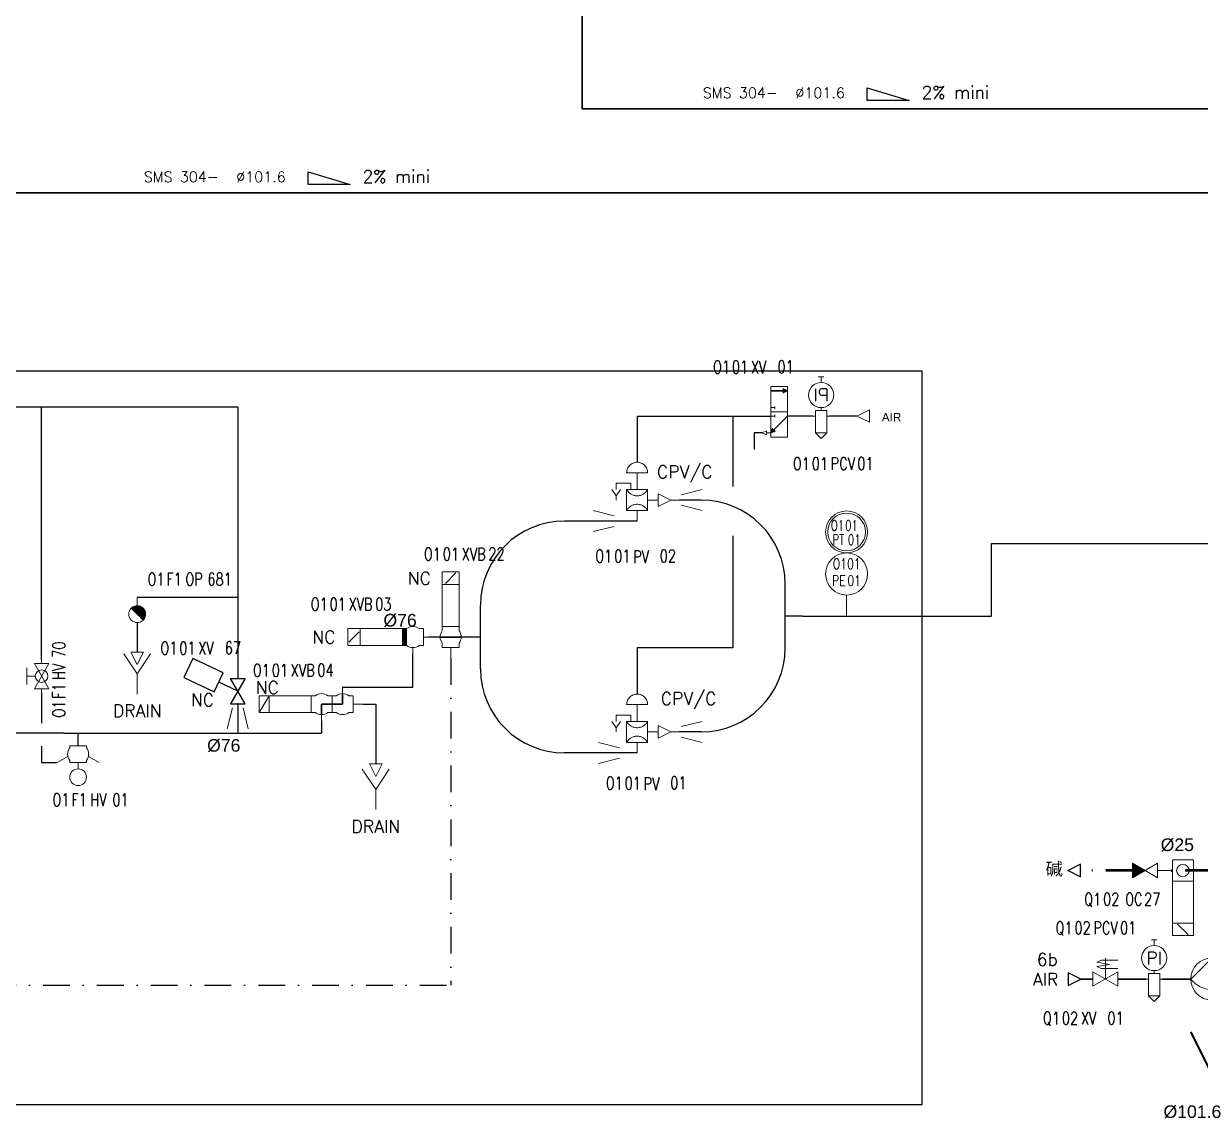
# Model space of a CAD drawing. Header units: inches. Extents: x 14562 to 16152, y 23695 to 24906.
# Drawn here: x 14893.7 to 15173.7, y 24099.9 to 24360.5 of the extents above; entities that cross this region are included whole.
import ezdxf
from ezdxf.enums import TextEntityAlignment as Align

# ---------------------------------------------------------------- set-up
doc = ezdxf.new("R2010")
doc.units = ezdxf.units.IN
doc.header["$MEASUREMENT"] = 0
doc.linetypes.add('ACAD_ISO02W100', pattern=[15, 12, -3])
doc.linetypes.add('DASHDOT2', pattern=[12.7, 6.35, -3.175, 0, -3.175])
for name, color, linetype, lineweight in [('11 Pipe Air Instrument', 3, 'Continuous', 30), ('17 Pipe CIP', 4, 'DASHDOT2', 50), ('19 Pipe Process', 30, 'Continuous', 30), ('31 Equipment', 7, 'Continuous', 9), ('33 Instruments Labels', 7, 'Continuous', 9), ('43 TXT English', 7, 'Continuous', 9), ('44 TXT French', 7, 'Continuous', 9), ('61 Revision Cloud', 1, 'Continuous', 9)]:
    doc.layers.add(name, color=color, linetype=linetype, lineweight=lineweight)
for name, color, linetype in [('Concentrated Liquid pipe', 1, 'Continuous'), ('DIAMETRE', 7, 'Continuous'), ('MATERIEL-DIVERS', 7, 'Continuous'), ('POMPES', 7, 'Continuous'), ('REPERES', 7, 'Continuous'), ('TANK', 7, 'Continuous'), ('techn-data', 7, 'Continuous'), ('TEXTES', 7, 'Continuous'), ('TUYAUTERIE-AIR INSTRUMENT', 3, 'Continuous'), ('TUYAUTERIE-EAU', 5, 'Continuous'), ('TUYAUTERIE-EGOUT', 32, 'Continuous'), ('TUYAUTERIE-NEP', 4, 'DASHDOT2'), ('TUYAUTERIE-VAPEUR', 6, 'Continuous'), ('TUYAUTERIE-VAPEUR PROCESS', 6, 'Continuous'), ('TXT_ENG', 7, 'Continuous'), ('TXT_FR', 7, 'Continuous'), ('VANNES', 7, 'Continuous')]:
    doc.layers.add(name, color=color, linetype=linetype)
doc.layers.get('REPERES').off()
doc.styles.add('ROMANS', font='ROMANS.SHX')
doc.styles.get("Standard").update_dxf_attribs({"font": 'arial.ttf'})

# ---------------------------------------------------------------- blocks, each defined once
blk = doc.blocks.new('PENTE-G')
at = {"layer": 'MATERIEL-DIVERS'}
blk.add_lwpolyline([(-5, 2), (5, 2), (5, 5), (-5, 2)], dxfattribs=at)
blk = doc.blocks.new('APV-PMP-GEN-MEMB-1')
at = {"layer": '31 Equipment', "ltscale": 38}
for p, q in [((5, 0), (0, 5)), ((-5, 0), (-7, 0)), ((5, 0), (0, -5)), ((5, 0), (7, 0))]:
    blk.add_line(p, q, dxfattribs=at)
blk.add_circle((0, 0), 5, dxfattribs=at)
at = {"layer": '31 Equipment'}
blk.add_arc((3.75, 0), 6.25, 126.8699, 233.1301, dxfattribs=at)
blk = doc.blocks.new('APV-PNE-GEN-PRESREGL-1')
at = {"layer": '31 Equipment', "color": 7}
for p, q in [((-0.67, 9.33), (0.67, 9.33)), ((0, 8), (0, 9.33)), ((-1.33, 0), (-2, 0)), ((-1.33, -4), (-1.33, 1.33)), ((-1.33, 1.33), (1.33, 1.33)), ((1.33, 1.33), (1.33, -4)), ((1.33, 0), (2, 0)), ((-1.33, -4), (0, -5.33)), ((1.33, -4), (-1.33, -4)), ((0, -5.33), (1.33, -4))]:
    blk.add_line(p, q, dxfattribs=at)
at = {"layer": '31 Equipment'}
blk.add_line((0, 2), (0, 1.33), dxfattribs=at)
blk.add_circle((0, 5), 3, dxfattribs=at)
at = {"layer": '31 Equipment', "style": 'ROMANS'}
blk.add_text('PI', height=3, dxfattribs=at).set_placement((0, 5), align=Align.MIDDLE)
blk = doc.blocks.new('FLE23')
at = {"color": 7}
for p, q in [((0, -1.5), (0, 1.5)), ((0, 1.5), (3, 0)), ((3, 0), (0, -1.5))]:
    blk.add_line(p, q, dxfattribs=at)
at = {"layer": 'MATERIEL-DIVERS', "color": 2}
for p in [(0, 0), (3, 0)]:
    blk.add_point(p, dxfattribs=at)
at = {"layer": 'MATERIEL-DIVERS', "color": 7, "extrusion": (-1, 0, 0)}
blk.add_point((0, 0), dxfattribs=at)
at = {"layer": 'MATERIEL-DIVERS', "color": 7, "extrusion": (1, 0, 0)}
blk.add_point((3, 0), dxfattribs=at)
blk = doc.blocks.new('APV-VLV-SOLV-22-1')
at = {"layer": '31 Equipment', "linetype": 'ACAD_ISO02W100', "ltscale": 38}
for p, q in [((-1, 4.5), (-2, 4)), ((-2, 4), (1, 3.5)), ((-2, 3), (1, 3.5)), ((-1, 2.5), (-2, 3)), ((3, 4.5), (-1, 4.5)), ((0, 0), (0, 5)), ((3, 2.5), (-1, 2.5))]:
    blk.add_line(p, q, dxfattribs=at)
at = {"layer": '31 Equipment', "ltscale": 38}
for p, q in [((-3, 0), (-4, 0)), ((3, 0), (4, 0))]:
    blk.add_line(p, q, dxfattribs=at)
at = {"layer": '31 Equipment'}
for p, q in [((-3, 1.734), (-3, -1.734)), ((-3, -1.734), (3, 1.734)), ((3, -1.734), (-3, 1.734)), ((3, 1.734), (3, -1.734))]:
    blk.add_line(p, q, dxfattribs=at)
blk = doc.blocks.new('APV-VLV-BFLY-SV-3')
at = {"layer": '31 Equipment', "ltscale": 38}
for p, q in [((1.25, 15.25), (-1.25, 12.75)), ((-4, 0), (-2.5, 0)), ((-2.5, 2.5), (2.5, 2.5)), ((-2.5, -2.5), (-2.5, 2.5)), ((2.5, -2.5), (2.5, 2.5)), ((2.5, 0), (4, 0)), ((-2.5, -2.5), (2.5, -2.5))]:
    blk.add_line(p, q, dxfattribs=at)
for points in [[(-2.5, 12.5), (2.5, 12.5), (2.5, 15.5), (-2.5, 15.5)], [(-2.5, 2.5), (2.5, 2.5), (2.5, 12.5), (-2.5, 12.5)]]:
    blk.add_lwpolyline(points, close=True, dxfattribs=at)
blk.add_circle((0, 0), 1.5, dxfattribs=at)
blk = doc.blocks.new('APV-FCE-NRV-GEN-1')
at = {"layer": '31 Equipment'}
h = blk.add_hatch(dxfattribs=at)
h.set_pattern_fill('ANSI31', color=256, scale=0.01, style=0)
h.set_pattern_definition([(45, (0, 0), (-0.02245064, 0.02245064), [])])
h.paths.add_polyline_path([(3, 1.75), (3, -1.75), (0, 0)])
at = {"layer": '31 Equipment', "linetype": 'ACAD_ISO02W100', "ltscale": 38}
for p, q in [((-3, 0), (-5, 0)), ((0, 0), (-3, 1.75)), ((-3, 1.75), (-3, -1.75)), ((0, 0), (-3, -1.75)), ((0, 0), (3, 1.75)), ((0, 0), (3, -1.75)), ((3, 1.75), (3, -1.75)), ((3, 0), (5, 0))]:
    blk.add_line(p, q, dxfattribs=at)
blk = doc.blocks.new('FLE23-A')
at = {"color": 7}
for p, q in [((0, 1.5), (-3, 0)), ((-3, 0), (0, -1.5)), ((0, -1.5), (0, 1.5))]:
    blk.add_line(p, q, dxfattribs=at)
at = {"layer": 'MATERIEL-DIVERS', "color": 7, "extrusion": (-1, 0, 0)}
blk.add_point((-3, 0), dxfattribs=at)
at = {"layer": 'MATERIEL-DIVERS', "color": 2}
for p in [(-3, 0), (0, 0)]:
    blk.add_point(p, dxfattribs=at)
at = {"layer": 'MATERIEL-DIVERS', "color": 7, "extrusion": (1, 0, 0)}
blk.add_point((0, 0), dxfattribs=at)
blk = doc.blocks.new('REPNORM')
at = {"layer": 'TEXTES', "style": 'ROMANS', "width": 0.75}
for tag, p in [('ZONE', (-9.75, -1.25)), ('SOUSZONE', (-5.25, -1.25)), ('ELEMENT', (0, -1.25)), ('NUM', (4.5, -1.25))]:
    blk.add_attdef(tag, p, '', height=3, dxfattribs=at)
blk = doc.blocks.new('REPNORM1')
at = {"layer": 'TEXTES', "style": 'ROMANS', "width": 0.75}
for tag, p in [('ZONE', (-9.75, -1.25)), ('SOUSZONE', (-5.25, -1.25)), ('ELEMENT', (-0.75, -1.25)), ('NUM', (5.59, -1.22))]:
    blk.add_attdef(tag, p, '', height=3, dxfattribs=at)
blk = doc.blocks.new('APV-INS-M-L-PE')
at = {"layer": '31 Equipment', "color": 7}
blk.add_line((0, -5), (0, -10), dxfattribs=at)
blk.add_circle((0, 0), 5, dxfattribs=at)
at = {"layer": '33 Instruments Labels', "style": 'ROMANS', "width": 0.8, "flags": 8}
blk.add_attdef('PE', text='', height=3, dxfattribs=at).set_placement((0, 0), align=Align.MIDDLE)
blk = doc.blocks.new('APV-VLV-MODUL-CPVC-1')
at = {"layer": '31 Equipment', "linetype": 'ACAD_ISO02W100', "ltscale": 38}
for p, q in [((2.5, 6.5), (-2.5, 6.5)), ((0, 2.5), (0, 6.5)), ((2.5, 2.5), (-2.5, 2.5)), ((-2.5, 2.5), (-2.5, -2.5)), ((2.5, -2.5), (2.5, 2.5)), ((2.5, 0), (5, 0)), ((-2.5, -2.5), (2.5, -2.5)), ((0, -2.5), (0, -5))]:
    blk.add_line(p, q, dxfattribs=at)
at = {"layer": '31 Equipment'}
for p, q in [((-1.5, 4), (-5, 4)), ((-5, 4), (-5, 2.5)), ((-1.5, 2.5), (-1.5, 4)), ((-5, 1), (-6, 2.5)), ((-4, 2.5), (-5, 1)), ((-5, 1), (-5, 0)), ((8, 0), (10, 0))]:
    blk.add_line(p, q, dxfattribs=at)
at = {"layer": '31 Equipment', "color": 7}
for p, q in [((5, -1.5), (5, 1.5)), ((5, 1.5), (8, 0)), ((8, 0), (5, -1.5))]:
    blk.add_line(p, q, dxfattribs=at)
at = {"layer": '31 Equipment', "linetype": 'ACAD_ISO02W100', "ltscale": 38}
for centre, radius, start, end in [((0, 6.5), 2.5, 0, 180), ((0, 3.83), 2.83, 208.0725, 331.9275), ((0, -3.83), 2.83, 28.0725, 151.9275)]:
    blk.add_arc(centre, radius, start, end, dxfattribs=at)
blk = doc.blocks.new('APV-FCE-GEN-REDCON-1')
at = {"layer": '31 Equipment', "color": 7}
for p, q in [((-2.5, 2.5), (2.5, 1.25)), ((2.5, 1.25), (2.5, 1.25)), ((2.5, -1.25), (-2.5, -2.5))]:
    blk.add_line(p, q, dxfattribs=at)
blk = doc.blocks.new('APV-PNE-SPOOLV-32-1')
at = {"layer": '31 Equipment'}
h = blk.add_hatch(dxfattribs=at)
h.set_pattern_fill('ANSI31', color=256, scale=0.01, style=0)
h.set_pattern_definition([(45, (-8, 6e-14), (-0.02245064, 0.02245064), [])])
h.paths.add_polyline_path([(-8, 2), (-8.5, 1), (-7.5, 1)])
h = blk.add_hatch(dxfattribs=at)
h.set_pattern_fill('ANSI31', color=256, scale=0.01, angle=225, style=0)
h.set_pattern_definition([(270, (0.585786, -0.585786), (0.03175, 0), [])])
h.paths.add_polyline_path([(2, -2), (1.65, -0.94), (0.94, -1.65)])
for p, q in [((-2, 2), (-2, 3)), ((-8.5, 1), (-8, 2)), ((-7.5, 1), (-8.5, 1)), ((-8, 2), (-7.5, 1)), ((-2, -2), (-2, -1)), ((-2, -2), (-2, -3)), ((0.94, -1.65), (1.65, -0.94)), ((2, -2), (0.94, -1.65)), ((1.65, -0.94), (2, -2)), ((2, -2), (2, -3)), ((1.5, -3), (2.5, -3)), ((2, -4), (1.5, -3)), ((2.5, -3), (2, -4))]:
    blk.add_line(p, q, dxfattribs=at)
at = {"layer": '31 Equipment', "color": 7}
for p, q in [((3, 2), (-9, 2)), ((-9, 2), (-9, -2)), ((-3, 2), (-3, -2)), ((3, -2), (3, 2)), ((-9, -2), (3, -2)), ((-4.25, -1), (-3.75, -1)), ((-4, -2), (-4, -1)), ((-2.25, -1), (-1.75, -1))]:
    blk.add_line(p, q, dxfattribs=at)
at = {"layer": '31 Equipment', "lineweight": 30}
for p, q in [((-8, -2), (-8, 1)), ((-2, 2), (1.29, -1.29))]:
    blk.add_line(p, q, dxfattribs=at)
blk = doc.blocks.new('APV-SIGN-ARW-FLOW-1')
at = {"layer": '31 Equipment'}
for p, q in [((-1.5, -1.5), (-1.5, 1.5)), ((-1.5, 1.5), (1.5, 0)), ((1.5, 0), (-1.5, -1.5))]:
    blk.add_line(p, q, dxfattribs=at)
blk = doc.blocks.new('VANNE SIEGE INCLINE')
at = {"color": 7}
for p, q in [((-3, 1.73), (-3, -1.73)), ((-3, -1.73), (3, 1.73)), ((3, -1.73), (-3, 1.73)), ((3, 1.73), (3, -1.73))]:
    blk.add_line(p, q, dxfattribs=at)
at = {"color": 7, "extrusion": (-1, 0, 0)}
blk.add_point((-3, 0), dxfattribs=at)
at = {"color": 7, "extrusion": (1, 0, 0)}
blk.add_point((3, 0), dxfattribs=at)
at = {"layer": 'VANNES'}
for p, q in [((3.23, 12.84), (-0.15, 5.59)), ((7.76, 10.73), (3.23, 12.84)), ((4.38, 3.47), (7.76, 10.73)), ((-0.15, 5.59), (4.38, 3.47)), ((0, 0), (2.11, 4.53))]:
    blk.add_line(p, q, dxfattribs=at)
blk = doc.blocks.new('APV-INS-F-L-PT')
at = {"layer": '31 Equipment'}
for radius in [5, 4.5]:
    blk.add_circle((0, 0), radius, dxfattribs=at)
blk = doc.blocks.new('REPINS2')
at = {"layer": 'TEXTES', "style": 'ROMANS', "width": 0.7}
for tag, p in [('ZONE', (-3.35, 0.8)), ('SOUSZONE', (0.05, 0.8)), ('NUM', (0.7, -2.6))]:
    blk.add_attdef(tag, p, '', height=2.5, dxfattribs=at)
blk.add_attdef('ELEMENT', text='', height=2.5, dxfattribs=at).set_placement((-1.56, -2.59), align=Align.CENTER)
blk = doc.blocks.new('REPINS')
at = {"layer": 'TEXTES', "style": 'ROMANS', "width": 0.75}
for tag, p in [('ZONE', (-3.3, 1)), ('SOUSZONE', (0.1, 1)), ('NUM', (0.2, -3))]:
    blk.add_attdef(tag, p, '', height=2.5, dxfattribs=at)
blk.add_attdef('ELEMENT', text='', height=2.5, dxfattribs=at).set_placement((-0.2, -3), align=Align.RIGHT)
blk = doc.blocks.new('APV-VLV-SAMPL-PRD20-2')
at = {"layer": '31 Equipment', "ltscale": 38}
for p, q in [((-2.54, 2.44), (-4, 5)), ((-4, 0), (-5.5, 0)), ((-4, 2), (-3.5, 2)), ((-4, 2), (-4, -2)), ((0, 2), (-0.5, 2)), ((0, 2), (0, -2)), ((0, -2), (0, 2)), ((-4, -2), (-3.5, -2)), ((-2.54, -2.44), (-4, -5)), ((0, -2), (-0.5, -2))]:
    blk.add_line(p, q, dxfattribs=at)
at = {"layer": '31 Equipment'}
blk.add_circle((-7.5, 0), 2, dxfattribs=at)
at = {"layer": '31 Equipment', "ltscale": 38}
for start, end in [(53.1301, 126.8699), (233.1301, 306.8699)]:
    blk.add_arc((-2, 0), 2.5, start, end, dxfattribs=at)
blk = doc.blocks.new('APV-VLVM-BALL-KHV+MF-1')
at = {"layer": '31 Equipment'}
for p, q in [((-2, 3.5), (2, 3.5)), ((0, 1.5), (0, 3.5)), ((-3, 1.734), (-3, -1.734)), ((-3, -1.734), (3, 1.734)), ((3, -1.734), (-3, 1.734)), ((3, 1.734), (3, -1.734))]:
    blk.add_line(p, q, dxfattribs=at)
at = {"layer": '31 Equipment', "ltscale": 38}
for p, q in [((-3, 0), (-4, 0)), ((3, 0), (4, 0))]:
    blk.add_line(p, q, dxfattribs=at)
at = {"layer": '31 Equipment'}
blk.add_circle((0, 0), 1.5, dxfattribs=at)
blk = doc.blocks.new('APV-VLV-SSEAT-SW42-3')
at = {"layer": '31 Equipment', "ltscale": 38}
for p, q in [((1.25, 15.25), (-1.25, 12.75)), ((-2, 2.5), (-2, 1.5)), ((2, 2.5), (2, 1.5)), ((-2, -2.5), (-2, -1.5)), ((2, -2.5), (-2, -2.5)), ((-2, -2.5), (2, -2.5)), ((0, -2.5), (0, -5)), ((2, -2.5), (2, -1.5))]:
    blk.add_line(p, q, dxfattribs=at)
at = {"layer": '31 Equipment'}
for p, q in [((-4, 0), (-2.5, 0)), ((2.5, 0), (4, 0))]:
    blk.add_line(p, q, dxfattribs=at)
at = {"layer": '31 Equipment', "lineweight": 30}
blk.add_line((2.5, 0), (-2.5, 0), dxfattribs=at)
at = {"layer": '31 Equipment', "ltscale": 38}
for points in [[(-2, 12.5), (2, 12.5), (2, 15.5), (-2, 15.5)], [(-2, 2.5), (2, 2.5), (2, 12.5), (-2, 12.5)]]:
    blk.add_lwpolyline(points, close=True, dxfattribs=at)
for start, end in [(143.1301, 216.8699), (323.1301, 36.8699)]:
    blk.add_arc((0, 0), 2.5, start, end, dxfattribs=at)
blk = doc.blocks.new('APV-FTG-GEN-DRAIN-1')
at = {"layer": '31 Equipment'}
for p, q in [((-3.2, 9.61), (0, 4.81)), ((0, 4.81), (3.2, 9.61)), ((0, 0), (0, 4.81))]:
    blk.add_line(p, q, dxfattribs=at)
at = {"layer": '43 TXT English', "style": 'ROMANS'}
blk.add_attdef('DRAIN', text='', height=3, dxfattribs=at).set_placement((0, -4), align=Align.MIDDLE)
at = {"layer": '44 TXT French', "style": 'ROMANS'}
blk.add_attdef('EGOUT', text='', height=3, dxfattribs=at).set_placement((0, -4), align=Align.MIDDLE)
blk = doc.blocks.new('APV-FCE-GEN-STMTRAP-1')
at = {"layer": '31 Equipment'}
h = blk.add_hatch(dxfattribs=at)
h.set_pattern_fill('ANSI31', color=256, scale=0.01, style=0)
h.set_pattern_definition([(45, (-4, 0), (-0.02245064, 0.02245064), [])])
h.paths.add_polyline_path([(1.41, 1.42), (-1.42, -1.41, 1.002832)])
at = {"layer": '31 Equipment', "linetype": 'ACAD_ISO02W100', "ltscale": 38}
for p, q in [((-2, 0), (-4, 0)), ((2, 0), (4, 0))]:
    blk.add_line(p, q, dxfattribs=at)
at = {"layer": '31 Equipment', "color": 7}
blk.add_line((1.41, 1.42), (-1.42, -1.41), dxfattribs=at)
for start, end in [(45.2431, 224.7569), (224.8381, 45.1623)]:
    blk.add_arc((0, 0), 2, start, end, dxfattribs=at)
blk = doc.blocks.new('APV-VLV-SSEAT-M+MP41-3')
at = {"layer": '31 Equipment'}
h = blk.add_hatch(dxfattribs=at)
h.set_pattern_fill('ANSI31', color=256, scale=0.01, style=0)
h.set_pattern_definition([(135, (0, 0), (0.02245064, 0.02245064), [])])
h.paths.add_polyline_path([(-2, 2.5), (2, 2.5), (2, 1.5), (-2, 1.5)])
at = {"layer": '31 Equipment', "ltscale": 38}
for p, q in [((-1.25, 15.25), (1.25, 12.75)), ((-2.5, 0), (-4, 0)), ((-2, 2.5), (-2, 1.5)), ((2, 1.5), (-2, 1.5)), ((2, 2.5), (2, 1.5)), ((-2, -2.5), (-2, -1.5)), ((-2, -2.5), (2, -2.5)), ((2, -2.5), (-2, -2.5)), ((0, -2.5), (0, -5)), ((2, -2.5), (2, -1.5))]:
    blk.add_line(p, q, dxfattribs=at)
for points in [[(2, 12.5), (-2, 12.5), (-2, 15.5), (2, 15.5)], [(2, 2.5), (-2, 2.5), (-2, 12.5), (2, 12.5)]]:
    blk.add_lwpolyline(points, close=True, dxfattribs=at)
for start, end in [(143.1301, 216.8699), (323.1301, 36.8699)]:
    blk.add_arc((0, 0), 2.5, start, end, dxfattribs=at)
blk = doc.blocks.new('APV-VLV-SSEAT-SW43-11')
at = {"layer": '31 Equipment', "ltscale": 38}
for p, q in [((-2, 6.5), (-2, 7.5)), ((2, 6.5), (2, 7.5)), ((-2, 2.5), (-2, 3.5)), ((2, 2.5), (2, 3.5)), ((2.5, 5), (4, 5)), ((-4, 0), (-2.5, 0)), ((-2, 2.5), (2, 2.5)), ((-2, 1.5), (-2, 2.5)), ((2, 1.5), (2, 2.5)), ((-2, -2.5), (-2, -1.5)), ((-2, -2.5), (2, -2.5)), ((0, -5), (0, -2.5)), ((2, -2.5), (2, -1.5))]:
    blk.add_line(p, q, dxfattribs=at)
at = {"layer": '31 Equipment', "lineweight": 30, "ltscale": 38}
blk.add_line((0, 0), (0, 5), dxfattribs=at)
at = {"layer": '31 Equipment', "lineweight": 30}
for p, q in [((0, 5), (2.5, 5)), ((-2.5, 0), (0, 0))]:
    blk.add_line(p, q, dxfattribs=at)
at = {"layer": '31 Equipment', "ltscale": 38}
blk.add_lwpolyline([(-2, 7.5), (2, 7.5), (2, 17.5), (-2, 17.5)], close=True, dxfattribs=at)
for centre, start, end in [((0, 5), 143.1301, 216.8699), ((0, 5), 323.1301, 36.8699), ((0, 0), 143.1301, 216.8699), ((0, 0), 323.1301, 36.8699)]:
    blk.add_arc(centre, 2.5, start, end, dxfattribs=at)
blk = doc.blocks.new('A$C67AE6050')
at = {"layer": '31 Equipment'}
for p, q in [((2, 22.5), (2, 24.84)), ((2, 24.84), (6, 24.84)), ((2, 22.5), (6, 24.84)), ((6, 24.84), (6, 22.5))]:
    blk.add_line(p, q, dxfattribs=at)
blk.add_blockref('APV-VLV-SSEAT-SW43-11', (4, 5), dxfattribs=at)

msp = doc.modelspace()

# ---------------------------------------------------------------- linework, layer by layer
at = {"layer": '11 Pipe Air Instrument', "ltscale": 0.1}
for p, q in [((15148.09, 24133.08), (15145.24, 24133.08)), ((15160.71, 24133.08), (15154.08, 24133.08)), ((15171.43, 24133.08), (15164.7, 24133.08))]:
    msp.add_line(p, q, dxfattribs=at)
at = {"layer": '17 Pipe CIP'}
for p, q in [((15157.53, 24158.91), (15145.21, 24158.91)), ((15176.41, 24158.91), (15163.53, 24158.91))]:
    msp.add_line(p, q, dxfattribs=at)
at = {"layer": '19 Pipe Process'}
for p, q in [((15026.59, 24470.14), (15026.59, 24340.14)), ((15026.59, 24340.14), (15446.59, 24340.14)), ((14866.59, 24320.14), (15376.59, 24320.14))]:
    msp.add_line(p, q, dxfattribs=at)
at = {"layer": 'MATERIEL-DIVERS', "const_width": 0.5}
msp.add_lwpolyline([(15171.41, 24120.5), (15176.41, 24110.5), (15383.97, 24110.5), (15388.97, 24120.5)], dxfattribs=at)
at = {"layer": 'TANK', "color": 2}
msp.add_lwpolyline([(15107.54, 24277.76), (14967.49, 24277.76), (14967.49, 24277.76), (14607.5, 24277.76), (14607.5, 24103.26), (15107.54, 24103.26), (15107.54, 24277.76)], dxfattribs=at)
at = {"layer": 'TUYAUTERIE-AIR INSTRUMENT'}
for p, q in [((15039.71, 24267.06), (15071.48, 24267.06)), ((15039.71, 24267.06), (15039.71, 24256.06)), ((15062.48, 24267.06), (15062.48, 24250.3)), ((15081.48, 24267.06), (15075.48, 24267.06)), ((15091.98, 24267.06), (15085.48, 24267.06)), ((15069.48, 24263.06), (15067.52, 24263.06)), ((15067.52, 24263.06), (15067.52, 24259.06)), ((15062.48, 24238.55), (15062.48, 24211.89)), ((15039.71, 24211.89), (15039.71, 24200.89)), ((15062.48, 24211.89), (15039.71, 24211.89))]:
    msp.add_line(p, q, dxfattribs=at)
at = {"layer": 'TUYAUTERIE-EAU'}
for p, q in [((15054.94, 24247.06), (15049.71, 24247.06)), ((15039.71, 24242.06), (15022.42, 24242.06)), ((15124.04, 24236.74), (15186.13, 24236.74)), ((15074.94, 24211.89), (15074.94, 24227.06)), ((15002.42, 24206.89), (15002.42, 24222.06)), ((15124.04, 24219.47), (15124.04, 24221.47)), ((15079.08, 24219.47), (15074.94, 24219.47)), ((15079.08, 24219.47), (15124.04, 24219.47)), ((15002.42, 24214.47), (14990.1, 24214.47)), ((14986.35, 24202.5), (14986.35, 24210.47)), ((14969.63, 24202.5), (14986.35, 24202.5)), ((14944.7, 24198.6), (14944.7, 24191.6)), ((14974.63, 24198.5), (14977.53, 24198.5)), ((14977.53, 24198.5), (14977.53, 24190.81)), ((14964.63, 24194.5), (14964.63, 24191.6)), ((14903.36, 24191.6), (14853.9, 24191.6)), ((14903.36, 24191.6), (14964.63, 24191.6)), ((14906.71, 24188.6), (14906.71, 24191.6)), ((15054.94, 24191.89), (15049.71, 24191.89)), ((15039.71, 24186.89), (15022.42, 24186.89))]:
    msp.add_line(p, q, dxfattribs=at)
msp.add_lwpolyline([(15124.04, 24219.47), (15124.04, 24236.74)], dxfattribs=at)
for centre, start, end in [((15054.94, 24227.06), 0, 90), ((15022.42, 24222.06), 90, 180), ((15054.94, 24211.89), 270, 0), ((15022.42, 24206.89), 180, 270)]:
    msp.add_arc(centre, 20, start, end, dxfattribs=at)
at = {"layer": 'TUYAUTERIE-EGOUT'}
for p, q in [((14920.77, 24217.9), (14920.77, 24210.9)), ((14977.53, 24190.81), (14977.53, 24184.31))]:
    msp.add_line(p, q, dxfattribs=at)
at = {"layer": 'TUYAUTERIE-NEP'}
for p in [(14995.35, 24209.47), (14680.81, 24131.6)]:
    msp.add_line(p, (14995.35, 24131.6), dxfattribs=at)
at = {"layer": 'TUYAUTERIE-VAPEUR'}
for p, q in [((14944.7, 24269.15), (14672.81, 24269.15)), ((14898.04, 24209.16), (14898.04, 24269.15)), ((14944.7, 24269.15), (14944.7, 24204.6)), ((14944.7, 24223.9), (14920.77, 24223.9)), ((14898.04, 24201.16), (14898.04, 24194)), ((14898.04, 24188.5), (14898.04, 24184.6)), ((14898.04, 24184.6), (14901.71, 24184.6))]:
    msp.add_line(p, q, dxfattribs=at)

# ---------------------------------------------------------------- block references
at = {"layer": '31 Equipment'}
msp.add_blockref('APV-VLV-SSEAT-SW42-3', (14995.35, 24214.47), dxfattribs=at)
ref = msp.add_blockref('APV-FTG-GEN-DRAIN-1', (14920.77, 24200.9), dxfattribs=at)
ref.add_attrib('DRAIN', 'DRAIN', dxfattribs={"layer": '43 TXT English', "height": 3, "style": 'ROMANS'}).set_placement((14920.77, 24196.9), align=Align.MIDDLE)
at = {"layer": '31 Equipment', "rotation": 270}
msp.add_blockref('APV-SIGN-ARW-FLOW-1', (14920.77, 24209.4), dxfattribs=at)
at = {"layer": '31 Equipment', "xscale": -1}
msp.add_blockref('APV-FCE-NRV-GEN-1', (15160.53, 24158.91), dxfattribs=at)
at = {"layer": '31 Equipment', "xscale": -1, "rotation": 180}
msp.add_blockref('APV-VLV-BFLY-SV-3', (15169.53, 24158.91), dxfattribs=at)
at = {"layer": '61 Revision Cloud', "xscale": -1, "rotation": 90}
msp.add_blockref('A$C67AE6050', (14974.63, 24202.5), dxfattribs=at)
at = {"layer": 'Concentrated Liquid pipe', "xscale": 0.9979200000016136, "yscale": 0.9979200000016136, "zscale": 0.9979200000016136}
msp.add_blockref('APV-PNE-GEN-PRESREGL-1', (15162.71, 24133.08), dxfattribs=at)
at = {"layer": 'MATERIEL-DIVERS', "xscale": -1}
for name, p in [('PENTE-G', (15099.41, 24340.14)), ('PENTE-G', (14966.41, 24320.14)), ('APV-FCE-GEN-REDCON-1', (15052.71, 24247.06)), ('APV-FCE-GEN-REDCON-1', (15052.71, 24191.89))]:
    msp.add_blockref(name, p, dxfattribs=at)
at = {"layer": 'MATERIEL-DIVERS'}
for name, p, rotation in [('APV-SIGN-ARW-FLOW-1', (15093.48, 24267.06), 180), ('APV-FCE-GEN-REDCON-1', (14944.7, 24195.1), 90.00000000000001), ('APV-SIGN-ARW-FLOW-1', (14977.53, 24182.81), 270)]:
    msp.add_blockref(name, p, dxfattribs=dict(at, rotation=rotation))
at = {"layer": 'MATERIEL-DIVERS', "xscale": -1, "rotation": 180}
for p in [(15031.71, 24242.06), (15033.05, 24186.89)]:
    msp.add_blockref('APV-FCE-GEN-REDCON-1', p, dxfattribs=at)
at = {"layer": 'MATERIEL-DIVERS'}
for name, p in [('APV-INS-F-L-PT', (15089.54, 24239.47)), ('APV-INS-M-L-PE', (15089.54, 24229.47)), ('FLE23-A', (15145.21, 24158.91))]:
    msp.add_blockref(name, p, dxfattribs=at)
ref = msp.add_blockref('APV-FTG-GEN-DRAIN-1', (14977.53, 24173.41), dxfattribs=at)
ref.add_attrib('DRAIN', 'DRAIN', dxfattribs={"layer": '43 TXT English', "height": 3, "style": 'ROMANS'}).set_placement((14977.53, 24169.41), align=Align.MIDDLE)
at = {"layer": 'MATERIEL-DIVERS', "xscale": 0.9979200000016136, "yscale": 0.9979200000016136, "zscale": 0.9979200000016136}
msp.add_blockref('APV-VLV-SOLV-22-1', (15151.09, 24133.08), dxfattribs=at)
at = {"layer": 'MATERIEL-DIVERS', "xscale": -0.9979200000016136, "yscale": 0.9979200000016136, "zscale": 0.9979200000000003, "rotation": 180}
msp.add_blockref('FLE23', (15142.25, 24133.08), dxfattribs=at)
at = {"layer": 'POMPES', "xscale": 0.9979200000016136, "yscale": 0.9979200000016136, "zscale": 0.9979200000016136, "rotation": 90}
msp.add_blockref('APV-PMP-GEN-MEMB-1', (15176.42, 24133.08), dxfattribs=at)
at = {"layer": 'REPERES'}
for name, p, values in [('REPNORM1', (15067.5, 24278.47), {'ZONE': 'O1', 'SOUSZONE': '01', 'ELEMENT': 'XV', 'NUM': '01'}), ('REPNORM1', (15086.5, 24255.47), {'ZONE': 'O1', 'SOUSZONE': '01', 'ELEMENT': 'PCV', 'NUM': '01'}), ('REPINS2', (15089.15, 24238.96), {'ZONE': 'O1', 'SOUSZONE': '01', 'NUM': '01', 'ELEMENT': 'PT'}), ('REPNORM1', (14998.72, 24233.97), {'ZONE': 'O1', 'SOUSZONE': '01', 'ELEMENT': 'XVB', 'NUM': '22'}), ('REPINS', (15089.53, 24229.65), {'ZONE': 'O1', 'SOUSZONE': '01', 'ELEMENT': 'PE', 'NUM': '01'}), ('REPNORM1', (14971.8, 24222.03), {'ZONE': 'O1', 'SOUSZONE': '01', 'ELEMENT': 'XVB', 'NUM': '03'}), ('REPNORM1', (14936.03, 24211.59), {'ZONE': 'O1', 'SOUSZONE': '01', 'ELEMENT': 'XV', 'NUM': '67'}), ('REPNORM1', (14958.04, 24206.29), {'ZONE': 'O1', 'SOUSZONE': '01', 'ELEMENT': 'XVB', 'NUM': '04'}), ('REPNORM', (15155.81, 24151.82), {'ZONE': 'Q1', 'SOUSZONE': '02', 'ELEMENT': 'OC', 'NUM': '27'}), ('REPNORM1', (15149, 24145), {'ZONE': 'Q1', 'SOUSZONE': '02', 'ELEMENT': 'PCV', 'NUM': '01'}), ('REPNORM1', (15146, 24123.5), {'ZONE': 'Q1', 'SOUSZONE': '02', 'ELEMENT': 'XV', 'NUM': '01'})]:
    msp.add_blockref(name, p, dxfattribs=at).add_auto_attribs(values)
ref = msp.add_blockref('REPNORM1', (15039.5, 24233.47), dxfattribs=at)
ref.add_attrib('ZONE', 'O1', (15029.75, 24232.22), dxfattribs={"layer": 'TEXTES', "height": 3, "style": 'ROMANS', "width": 0.75})
ref.add_attrib('SOUSZONE', '01', (15034.25, 24232.22), dxfattribs={"layer": 'TEXTES', "height": 3, "style": 'ROMANS', "width": 0.75})
ref.add_attrib('ELEMENT', 'PV', (15038.75, 24232.03), dxfattribs={"layer": 'TEXTES', "height": 3, "style": 'ROMANS', "width": 0.75})
ref.add_attrib('NUM', '02', (15045.09, 24232.25), dxfattribs={"layer": 'TEXTES', "height": 3, "style": 'ROMANS', "width": 0.75})
ref = msp.add_blockref('REPNORM', (14932.98, 24227.98), dxfattribs=at)
ref.add_attrib('ZONE', 'O1', (14923.23, 24226.73), dxfattribs={"layer": 'TEXTES', "height": 3, "style": 'ROMANS', "width": 0.75})
ref.add_attrib('SOUSZONE', 'F1', (14927.73, 24226.73), dxfattribs={"layer": 'TEXTES', "height": 3, "style": 'ROMANS', "width": 0.75})
ref.add_attrib('ELEMENT', 'OP', (14932.25, 24226.73), dxfattribs={"layer": 'TEXTES', "height": 3, "style": 'ROMANS', "width": 0.75})
ref.add_attrib('NUM', '681', (14937.48, 24226.73), dxfattribs={"layer": 'TEXTES', "height": 3, "style": 'ROMANS', "width": 0.75})
ref = msp.add_blockref('REPNORM', (14902.4, 24205.05), dxfattribs=dict(at, rotation=90))
ref.add_attrib('ZONE', 'O1', (14903.65, 24195.3), dxfattribs={"layer": 'TEXTES', "height": 3, "rotation": 90, "style": 'ROMANS', "width": 0.75})
ref.add_attrib('SOUSZONE', 'F1', (14903.65, 24199.8), dxfattribs={"layer": 'TEXTES', "height": 3, "rotation": 90, "style": 'ROMANS', "width": 0.75})
ref.add_attrib('ELEMENT', 'HV', (14903.65, 24204.32), dxfattribs={"layer": 'TEXTES', "height": 3, "rotation": 90, "style": 'ROMANS', "width": 0.75})
ref.add_attrib('NUM', '70', (14903.65, 24209.55), dxfattribs={"layer": 'TEXTES', "height": 3, "rotation": 90, "style": 'ROMANS', "width": 0.75})
ref = msp.add_blockref('REPNORM1', (15042, 24179.47), dxfattribs=at)
ref.add_attrib('ZONE', 'O1', (15032.25, 24178.22), dxfattribs={"layer": 'TEXTES', "height": 3, "style": 'ROMANS', "width": 0.75})
ref.add_attrib('SOUSZONE', '01', (15036.75, 24178.22), dxfattribs={"layer": 'TEXTES', "height": 3, "style": 'ROMANS', "width": 0.75})
ref.add_attrib('ELEMENT', 'PV', (15041.25, 24178.03), dxfattribs={"layer": 'TEXTES', "height": 3, "style": 'ROMANS', "width": 0.75})
ref.add_attrib('NUM', '01', (15047.59, 24178.25), dxfattribs={"layer": 'TEXTES', "height": 3, "style": 'ROMANS', "width": 0.75})
ref = msp.add_blockref('REPNORM', (14910.37, 24175.49), dxfattribs=at)
ref.add_attrib('ZONE', 'O1', (14900.62, 24174.24), dxfattribs={"layer": 'TEXTES', "height": 3, "style": 'ROMANS', "width": 0.75})
ref.add_attrib('SOUSZONE', 'F1', (14905.12, 24174.24), dxfattribs={"layer": 'TEXTES', "height": 3, "style": 'ROMANS', "width": 0.75})
ref.add_attrib('ELEMENT', 'HV', (14909.63, 24174.24), dxfattribs={"layer": 'TEXTES', "height": 3, "style": 'ROMANS', "width": 0.75})
ref.add_attrib('NUM', '01', (14914.87, 24174.24), dxfattribs={"layer": 'TEXTES', "height": 3, "style": 'ROMANS', "width": 0.75})
at = {"layer": 'TUYAUTERIE-VAPEUR PROCESS', "rotation": 90.00000000000001}
msp.add_blockref('APV-FCE-GEN-STMTRAP-1', (14920.77, 24219.9), dxfattribs=at)
at = {"layer": 'VANNES', "xscale": -1}
msp.add_blockref('APV-PNE-GEN-PRESREGL-1', (15083.48, 24267.06), dxfattribs=at)
at = {"layer": 'VANNES'}
for name, p, rotation in [('APV-PNE-SPOOLV-32-1', (15073.48, 24265.06), 270), ('APV-VLV-SSEAT-M+MP41-3', (14986.35, 24214.47), 89.99999999999999), ('VANNE SIEGE INCLINE', (14944.7, 24201.6), 90.00000000000001), ('APV-VLV-SAMPL-PRD20-2', (14906.71, 24188.6), 90)]:
    msp.add_blockref(name, p, dxfattribs=dict(at, rotation=rotation))
for p in [(15039.71, 24247.06), (15039.71, 24191.89)]:
    msp.add_blockref('APV-VLV-MODUL-CPVC-1', p, dxfattribs=at)
at = {"layer": 'VANNES', "xscale": -1, "rotation": 90}
msp.add_blockref('APV-VLVM-BALL-KHV+MF-1', (14898.04, 24205.16), dxfattribs=at)

# ---------------------------------------------------------------- texts
at = {"layer": '43 TXT English'}
msp.add_text('AIR', height=2, dxfattribs=at).set_placement((15097.91, 24267.78), align=Align.TOP_LEFT)
at = {"layer": 'DIAMETRE'}
for s, p in [('%%C76', (14979.35, 24216.97)), ('%%C76', (14937.4, 24187.19)), ('%%C25', (15164.25, 24163.54)), ('%%C101.6', (15164.93, 24100.02))]:
    msp.add_text(s, height=3, dxfattribs=at).set_placement(p)
at = {"layer": 'techn-data', "style": 'ROMANS'}
for s, p in [('SMS 304-', (15064.23, 24343.98)), ('%%C101.6', (15083.23, 24343.98)), ('SMS 304-', (14931.23, 24323.98)), ('%%C101.6', (14950.23, 24323.98))]:
    msp.add_text(s, height=2.5, dxfattribs=at).set_placement(p, align=Align.MIDDLE_CENTER)
at = {"layer": 'TEXTES', "style": 'ROMANS'}
for s, p in [('CPV/C', (15044.4, 24252.26)), ('NC', (14985.12, 24226.93)), ('NC', (14962.42, 24212.94)), ('NC', (14948.97, 24200.94)), ('CPV/C', (15045.33, 24198.31)), ('NC', (14933.54, 24198.02))]:
    msp.add_text(s, height=3, dxfattribs=at).set_placement(p)
at = {"layer": 'TXT_ENG', "width": 27.2374, "attachment_point": 1, "style": 'ROMANS'}
for s, insert, char_height in [('{\\fSimSun|b0|i0|c134|p2;碱}', (15136.88, 24160.78), 2.9938), ('AIR', (15133.86, 24134.51), 2.994)]:
    msp.add_mtext(s, dxfattribs=dict(at, insert=insert, char_height=char_height))
at = {"layer": 'TXT_ENG', "color": 1, "insert": (15134.78, 24139.24), "char_height": 2.994, "width": 11.1467, "attachment_point": 1, "style": 'ROMANS'}
msp.add_mtext('6b', dxfattribs=at)
at = {"layer": 'TXT_FR', "style": 'ROMANS'}
for p in [(15115.41, 24344.14), (14982.41, 24324.14)]:
    msp.add_text('2% mini', height=3, dxfattribs=at).set_placement(p, align=Align.MIDDLE)

doc.saveas('drawing.dxf')
